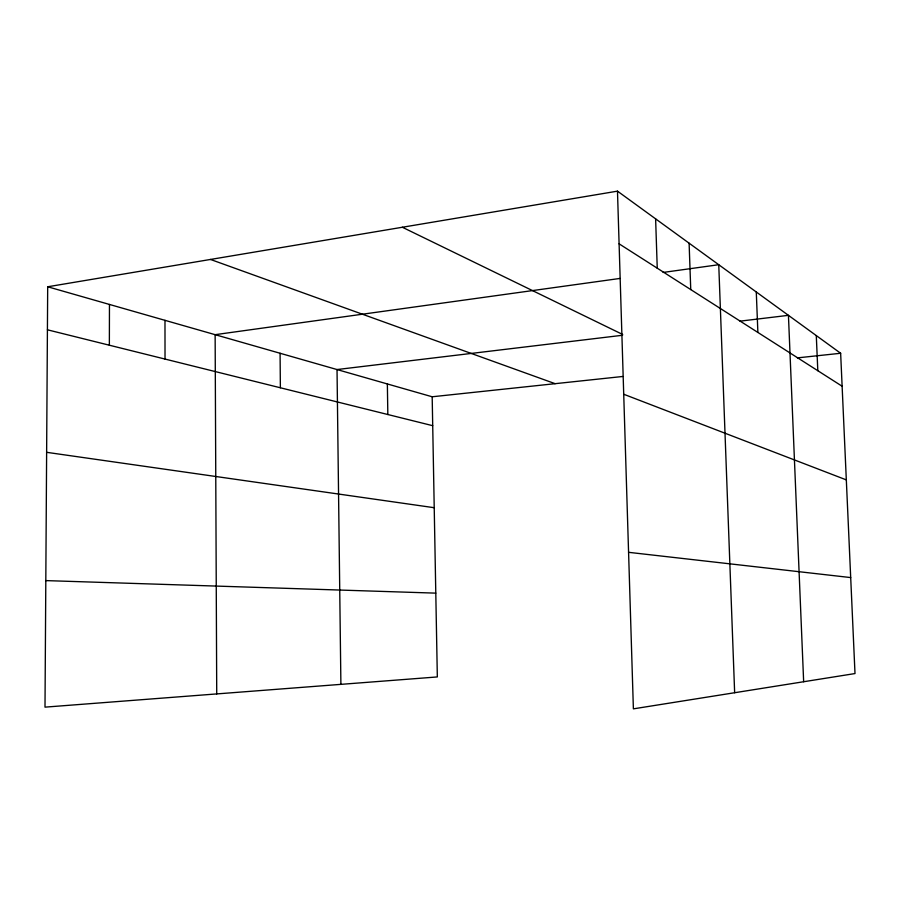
<?xml version="1.0" encoding="UTF-8"?>
<svg xmlns="http://www.w3.org/2000/svg" width="900" height="900" viewBox="0 0 900 900"><rect width="100%" height="100%" fill="white"/><g stroke="black" fill="none" stroke-linecap="round" stroke-linejoin="round"><path stroke-width="1.35" d="M109.361 345.206L109.462 304.447M47.689 286.774L45 707.141L437.332 676.935L432.18 396.776L47.689 286.774L617.479 191.149L840.645 353.272L855 673.56L633.386 708.851L617.479 191.149M619.999 278.438L215.134 334.676L216.731 693.923M663.109 272.441L718.751 264.713L734.648 692.73M622.564 335.261L337.027 369.551L340.897 684.36M740.002 321.154L788.434 315.338L803.655 681.739M432.18 396.776L622.744 376.481M797.434 357.874L840.645 353.272M45.81 580.601L435.791 593.134M628.571 552.319L850.702 577.575M46.631 452.317L434.216 507.713M47.407 329.794L432.709 425.689M210.476 259.447L555.154 383.681M623.711 394.245L846.326 479.891M402.356 227.25L622.688 334.485M619.087 243.821L842.13 386.235M816.289 335.576L817.808 370.71M756.281 291.983L757.879 332.449M689.107 243.18L690.75 289.575M655.616 218.857L657.248 268.189M387.36 383.951L387.832 414.517M280.08 353.261L280.373 387.776M164.981 320.332L165.026 359.066"/></g></svg>
